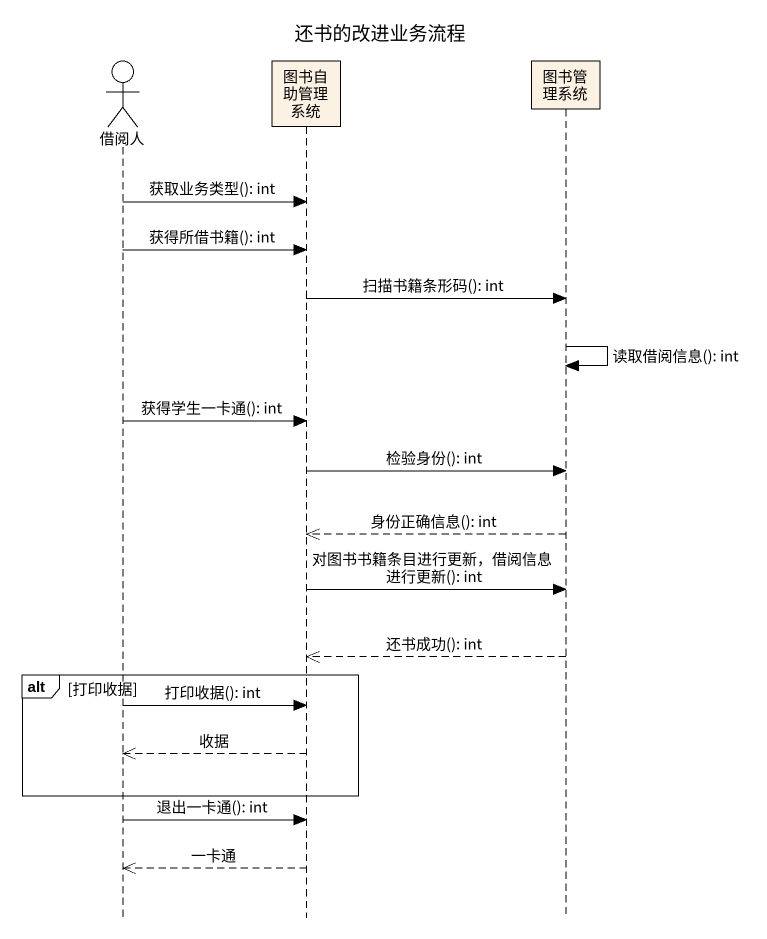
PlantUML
@startuml
title 还书的改进业务流程
hide footbox
actor 借阅人
participant 图书自助管理系统
participant 图书管理系统

借阅人 -> 图书自助管理系统 : 获取业务类型(): int
借阅人 -> 图书自助管理系统 : 获得所借书籍(): int
图书自助管理系统 -> 图书管理系统 : 扫描书籍条形码(): int
图书管理系统 -> 图书管理系统 : 读取借阅信息(): int
借阅人 -> 图书自助管理系统 : 获得学生一卡通(): int
图书自助管理系统 -> 图书管理系统 : 检验身份(): int
图书管理系统 -->> 图书自助管理系统 : 身份正确信息(): int
图书自助管理系统 -> 图书管理系统 : 对图书书籍条目进行更新，借阅信息进行更新(): int
图书管理系统 -->> 图书自助管理系统 : 还书成功(): int
alt 打印收据
  借阅人 -> 图书自助管理系统 : 打印收据(): int
  图书自助管理系统 -->> 借阅人 : 收据
end
借阅人 -> 图书自助管理系统 : 退出一卡通(): int
图书自助管理系统 -->> 借阅人 : 一卡通
@enduml
